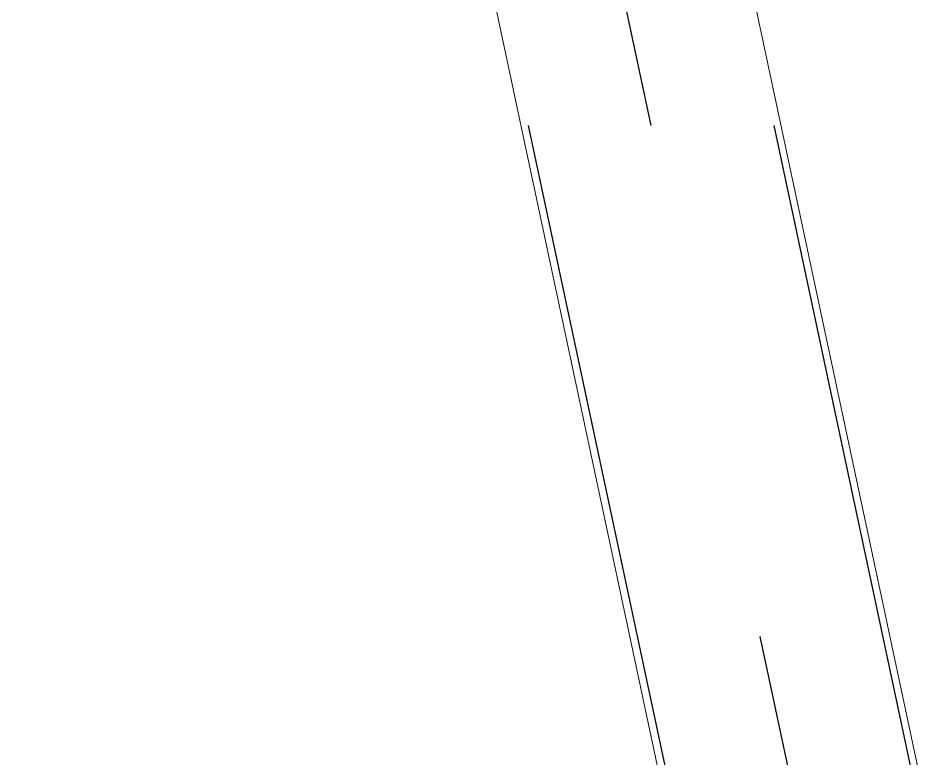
# Model space of a CAD drawing. Extents: x 1767995 to 4174245, y 542814 to 862564.
# Drawn here: x 2122276 to 2123785, y 583153 to 584394 of the extents above; entities that cross this region are included whole.
import ezdxf

# ---------------------------------------------------------------- set-up
doc = ezdxf.new("R2010")
doc.units = 0
doc.header["$LTSCALE"] = 3500
doc.linetypes.add('CENTER', pattern=[2, 1.25, -0.25, 0.25, -0.25])
doc.linetypes.add('DASHED', pattern=[0.75, 0.5, -0.25])
doc.layers.add('3中心线层', color=1, linetype='CENTER')
doc.layers.add('4虚线层', color=6, linetype='DASHED')
doc.layers.add('6标注线', color=7, linetype='Continuous', lineweight=13)

# ---------------------------------------------------------------- blocks, each defined once
blk = doc.blocks.new('AA')
for p, q in [((9834.1, -6571.5), (6866.8, -20498.8)), ((10269.6, -6571.5), (7283.5, -20587.4))]:
    blk.add_line(p, q)
at = {"layer": '3中心线层'}
blk.add_line((10051.9, -6571.5), (7002.3, -20885.5), dxfattribs=at)
at = {"layer": '4虚线层'}
for p, q in [((9846.4, -6571.5), (6878.5, -20501.3)), ((10257.4, -6571.5), (7271.7, -20584.9))]:
    blk.add_line(p, q, dxfattribs=at)
blk = doc.blocks.new('A$C8d28a030')
at = {"xscale": -1}
blk.add_blockref('AA', (16172.7, 21553.5), dxfattribs=at)

msp = doc.modelspace()

# ---------------------------------------------------------------- block references
at = {"layer": '6标注线'}
msp.add_blockref('A$C8d28a030', (2114479.4, 582068.8), dxfattribs=at)

doc.saveas('drawing.dxf')
